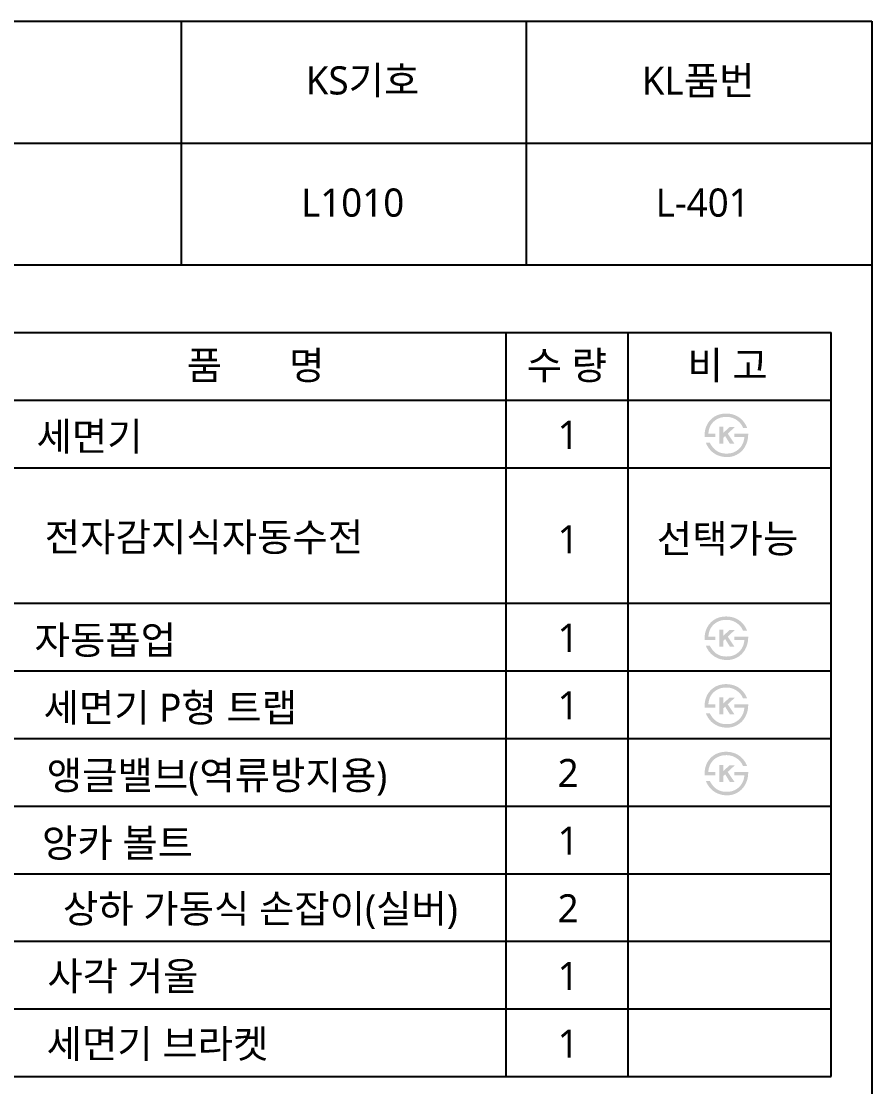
# Model space of a CAD drawing. Header units: millimetres. Extents: x 0 to 4679, y -4094 to -981.
# Drawn here: x 3926 to 4679, y -1926 to -981 of the extents above; entities that cross this region are included whole.
import ezdxf
from ezdxf.enums import TextEntityAlignment as Align

# ---------------------------------------------------------------- set-up
doc = ezdxf.new("R2010")
doc.units = ezdxf.units.MM
doc.layers.add('TEXT', color=7, linetype='Continuous')
doc.layers.add('도각라인', color=7, linetype='Continuous')
doc.styles.add('맑은고딕_통일', font='malgun.ttf', dxfattribs={"height": 25})

msp = doc.modelspace()

# ---------------------------------------------------------------- hatches: boundary and pattern name
at = {"layer": 'TEXT'}
for points in [[(4531.35, -1349.57), (4531.33, -1349.07), (4531.31, -1348.58), (4531.31, -1348.09), (4531.32, -1347.6), (4531.34, -1347.12), (4531.37, -1346.64), (4531.4, -1346.16), (4531.45, -1345.68), (4531.51, -1345.21), (4531.58, -1344.73), (4531.66, -1344.26), (4531.75, -1343.8), (4531.85, -1343.33), (4531.96, -1342.87), (4532.08, -1342.41), (4532.21, -1341.95), (4532.35, -1341.48), (4532.51, -1341.03), (4532.67, -1340.58), (4532.85, -1340.13), (4533.03, -1339.7), (4533.23, -1339.27), (4533.43, -1338.85), (4533.65, -1338.43), (4533.87, -1338.02), (4534.11, -1337.62), (4534.35, -1337.23), (4534.6, -1336.84), (4534.87, -1336.46), (4535.14, -1336.09), (4535.42, -1335.73), (4536.03, -1334.99), (4536.35, -1334.62), (4536.68, -1334.27), (4537.02, -1333.92), (4537.37, -1333.59), (4537.73, -1333.27), (4538.09, -1332.95), (4538.46, -1332.65), (4538.85, -1332.36), (4539.24, -1332.08), (4539.63, -1331.82), (4540.04, -1331.56), (4540.46, -1331.31), (4540.88, -1331.08), (4541.31, -1330.85), (4541.75, -1330.64), (4542.23, -1330.42), (4542.73, -1330.22), (4543.22, -1330.03), (4543.73, -1329.85), (4544.24, -1329.68), (4544.76, -1329.54), (4545.29, -1329.4), (4545.82, -1329.28), (4546.36, -1329.17), (4546.91, -1329.07), (4547.47, -1328.99), (4548.03, -1328.93), (4548.6, -1328.87), (4549.18, -1328.83), (4549.77, -1328.81), (4550.36, -1328.79), (4551.27, -1328.82), (4551.72, -1328.84), (4552.17, -1328.88), (4552.61, -1328.92), (4553.05, -1328.96), (4553.48, -1329.02), (4553.9, -1329.08), (4554.33, -1329.15), (4554.75, -1329.23), (4555.16, -1329.32), (4555.57, -1329.41), (4555.97, -1329.51), (4556.37, -1329.62), (4556.77, -1329.73), (4557.16, -1329.86), (4557.54, -1329.99), (4557.93, -1330.13), (4558.3, -1330.27), (4558.68, -1330.43), (4559.04, -1330.59), (4559.41, -1330.76), (4559.77, -1330.94), (4560.12, -1331.12), (4560.47, -1331.31), (4560.82, -1331.51), (4561.16, -1331.72), (4561.49, -1331.94), (4561.83, -1332.16), (4562.15, -1332.39), (4562.48, -1332.63), (4562.79, -1332.88), (4563.3, -1333.29), (4563.79, -1333.72), (4564.26, -1334.17), (4564.72, -1334.63), (4565.17, -1335.11), (4565.59, -1335.6), (4566.01, -1336.12), (4566.41, -1336.65), (4566.79, -1337.19), (4567.16, -1337.75), (4567.51, -1338.33), (4567.85, -1338.93), (4568.17, -1339.54), (4568.48, -1340.17), (4568.77, -1340.81), (4569.05, -1341.48), (4569.05, -1341.48), (4565.33, -1341.48), (4565.33, -1341.48), (4565.26, -1341.26), (4565.18, -1341.06), (4565.1, -1340.85), (4565.01, -1340.64), (4564.92, -1340.43), (4564.82, -1340.23), (4564.72, -1340.02), (4564.62, -1339.82), (4564.51, -1339.62), (4564.39, -1339.42), (4564.27, -1339.22), (4564.15, -1339.02), (4564.02, -1338.82), (4563.89, -1338.62), (4563.75, -1338.43), (4563.61, -1338.23), (4563.46, -1338.04), (4563.31, -1337.85), (4562.99, -1337.47), (4562.65, -1337.09), (4562.3, -1336.71), (4561.93, -1336.34), (4561.53, -1335.98), (4561.12, -1335.62), (4560.69, -1335.26), (4560.42, -1335.05), (4560.14, -1334.84), (4559.85, -1334.64), (4559.57, -1334.45), (4559.28, -1334.26), (4559, -1334.08), (4558.7, -1333.91), (4558.41, -1333.74), (4558.12, -1333.59), (4557.82, -1333.43), (4557.52, -1333.29), (4557.22, -1333.15), (4556.91, -1333.02), (4556.6, -1332.89), (4556.29, -1332.77), (4555.98, -1332.66), (4555.67, -1332.56), (4555.35, -1332.46), (4555.03, -1332.37), (4554.71, -1332.28), (4554.39, -1332.2), (4554.07, -1332.13), (4553.74, -1332.07), (4553.41, -1332.01), (4553.08, -1331.96), (4552.74, -1331.92), (4552.41, -1331.88), (4552.07, -1331.85), (4551.73, -1331.83), (4551.38, -1331.81), (4551.04, -1331.8), (4550.69, -1331.79), (4550.27, -1331.8), (4549.86, -1331.81), (4549.45, -1331.83), (4549.05, -1331.86), (4548.65, -1331.89), (4548.25, -1331.94), (4547.86, -1331.99), (4547.48, -1332.05), (4547.1, -1332.11), (4546.72, -1332.19), (4546.35, -1332.27), (4545.98, -1332.36), (4545.61, -1332.46), (4545.26, -1332.56), (4544.9, -1332.68), (4544.55, -1332.8), (4544.2, -1332.93), (4543.86, -1333.06), (4543.53, -1333.21), (4543.19, -1333.36), (4542.87, -1333.52), (4542.54, -1333.69), (4542.23, -1333.86), (4541.91, -1334.05), (4541.6, -1334.24), (4541.3, -1334.44), (4541, -1334.65), (4540.7, -1334.86), (4540.41, -1335.09), (4540.12, -1335.32), (4539.84, -1335.56), (4539.56, -1335.8), (4539.28, -1336.06), (4539.01, -1336.33), (4538.74, -1336.6), (4538.49, -1336.88), (4538.24, -1337.16), (4538, -1337.45), (4537.77, -1337.74), (4537.55, -1338.04), (4537.33, -1338.34), (4537.13, -1338.65), (4536.93, -1338.96), (4536.74, -1339.28), (4536.56, -1339.61), (4536.38, -1339.94), (4536.22, -1340.27), (4536.06, -1340.61), (4535.91, -1340.95), (4535.77, -1341.3), (4535.64, -1341.66), (4535.51, -1342.02), (4535.39, -1342.38), (4535.29, -1342.75), (4535.19, -1343.13), (4535.09, -1343.51), (4535.01, -1343.9), (4534.93, -1344.29), (4534.87, -1344.68), (4534.81, -1345.09), (4534.76, -1345.49), (4534.71, -1345.9), (4534.68, -1346.32), (4534.65, -1346.74), (4534.65, -1346.74), (4540.86, -1346.74), (4540.87, -1346.74), (4540.87, -1346.74), (4540.87, -1349.56), (4540.87, -1349.57), (4540.86, -1349.57), (4531.35, -1349.57)], [(4547.86, -1345.92), (4553.62, -1340.69), (4558.26, -1340.69), (4551.82, -1346.64), (4557.86, -1355.64), (4553.8, -1355.64), (4549.53, -1348.8), (4547.86, -1350.29), (4547.86, -1355.64), (4544.32, -1355.64), (4544.32, -1340.56), (4547.86, -1340.56)], [(4569.95, -1346.74), (4569.96, -1347.27), (4569.95, -1347.8), (4569.94, -1348.32), (4569.91, -1348.84), (4569.87, -1349.35), (4569.82, -1349.86), (4569.76, -1350.37), (4569.68, -1350.88), (4569.6, -1351.38), (4569.5, -1351.88), (4569.4, -1352.38), (4569.28, -1352.87), (4569.15, -1353.36), (4569.01, -1353.85), (4568.86, -1354.34), (4568.69, -1354.82), (4568.52, -1355.28), (4568.35, -1355.74), (4568.16, -1356.19), (4567.96, -1356.63), (4567.76, -1357.07), (4567.54, -1357.49), (4567.32, -1357.92), (4567.08, -1358.33), (4566.84, -1358.74), (4566.58, -1359.14), (4566.32, -1359.53), (4566.05, -1359.92), (4565.77, -1360.3), (4565.48, -1360.67), (4565.18, -1361.03), (4564.86, -1361.39), (4564.54, -1361.74), (4564.21, -1362.08), (4563.88, -1362.41), (4563.53, -1362.73), (4563.18, -1363.04), (4562.83, -1363.34), (4562.46, -1363.63), (4562.09, -1363.91), (4561.71, -1364.18), (4561.33, -1364.44), (4560.94, -1364.68), (4560.54, -1364.92), (4560.14, -1365.15), (4559.73, -1365.37), (4559.31, -1365.58), (4558.88, -1365.77), (4558.44, -1365.97), (4558, -1366.15), (4557.55, -1366.33), (4557.1, -1366.48), (4556.65, -1366.63), (4556.19, -1366.76), (4555.73, -1366.88), (4555.26, -1366.99), (4554.79, -1367.09), (4554.32, -1367.17), (4553.85, -1367.24), (4553.37, -1367.29), (4552.89, -1367.34), (4552.4, -1367.37), (4551.91, -1367.39), (4551.42, -1367.4), (4550.62, -1367.39), (4549.83, -1367.36), (4549.06, -1367.3), (4548.3, -1367.22), (4547.55, -1367.11), (4547.18, -1367.05), (4546.81, -1366.98), (4546.45, -1366.91), (4546.09, -1366.83), (4545.73, -1366.74), (4545.38, -1366.65), (4545.02, -1366.55), (4544.68, -1366.44), (4544.33, -1366.33), (4543.99, -1366.21), (4543.65, -1366.09), (4543.31, -1365.96), (4542.98, -1365.82), (4542.65, -1365.68), (4542.32, -1365.53), (4542, -1365.38), (4541.68, -1365.22), (4541.36, -1365.05), (4541.05, -1364.88), (4540.74, -1364.7), (4540.43, -1364.51), (4539.8, -1364.11), (4539.49, -1363.9), (4539.18, -1363.68), (4538.87, -1363.45), (4538.57, -1363.22), (4538.28, -1362.98), (4537.99, -1362.74), (4537.7, -1362.49), (4537.42, -1362.23), (4537.15, -1361.97), (4536.88, -1361.7), (4536.62, -1361.43), (4536.36, -1361.15), (4536.1, -1360.87), (4535.86, -1360.57), (4535.61, -1360.28), (4535.38, -1359.97), (4535.14, -1359.67), (4534.92, -1359.35), (4534.69, -1359.03), (4534.48, -1358.71), (4534.26, -1358.37), (4534.06, -1358.04), (4533.86, -1357.69), (4533.66, -1357.34), (4533.47, -1356.99), (4533.28, -1356.62), (4533.1, -1356.26), (4532.76, -1355.5), (4532.43, -1354.73), (4532.43, -1354.73), (4535.97, -1354.73), (4535.97, -1354.73), (4536.25, -1355.24), (4536.53, -1355.74), (4536.81, -1356.22), (4537.1, -1356.69), (4537.4, -1357.14), (4537.71, -1357.58), (4538.02, -1358.01), (4538.33, -1358.42), (4538.66, -1358.82), (4538.99, -1359.2), (4539.32, -1359.57), (4539.66, -1359.93), (4540.01, -1360.27), (4540.37, -1360.6), (4540.73, -1360.91), (4541.1, -1361.21), (4541.37, -1361.42), (4541.64, -1361.62), (4541.92, -1361.81), (4542.2, -1362), (4542.49, -1362.18), (4542.78, -1362.35), (4543.07, -1362.51), (4543.36, -1362.67), (4543.66, -1362.82), (4543.96, -1362.96), (4544.27, -1363.1), (4544.57, -1363.23), (4544.89, -1363.35), (4545.2, -1363.46), (4545.52, -1363.57), (4545.84, -1363.67), (4546.17, -1363.76), (4546.49, -1363.84), (4546.83, -1363.92), (4547.16, -1363.99), (4547.5, -1364.05), (4547.84, -1364.11), (4548.19, -1364.16), (4548.53, -1364.2), (4548.89, -1364.23), (4549.24, -1364.26), (4549.6, -1364.28), (4549.96, -1364.29), (4550.33, -1364.3), (4550.69, -1364.3), (4551.06, -1364.29), (4552.1, -1364.26), (4552.42, -1364.24), (4552.75, -1364.22), (4553.07, -1364.19), (4553.39, -1364.15), (4553.71, -1364.11), (4554.03, -1364.06), (4554.34, -1364), (4554.65, -1363.94), (4554.96, -1363.87), (4555.27, -1363.79), (4555.58, -1363.71), (4555.88, -1363.62), (4556.19, -1363.52), (4556.49, -1363.42), (4556.78, -1363.31), (4557.08, -1363.19), (4557.37, -1363.07), (4557.67, -1362.94), (4557.96, -1362.8), (4558.25, -1362.66), (4558.53, -1362.51), (4558.82, -1362.35), (4559.1, -1362.18), (4559.38, -1362.01), (4559.66, -1361.84), (4559.93, -1361.65), (4560.21, -1361.46), (4560.48, -1361.27), (4560.75, -1361.06), (4561.01, -1360.85), (4561.32, -1360.59), (4561.62, -1360.33), (4561.91, -1360.06), (4562.19, -1359.78), (4562.47, -1359.5), (4562.73, -1359.21), (4562.99, -1358.91), (4563.23, -1358.61), (4563.47, -1358.3), (4563.7, -1357.99), (4563.92, -1357.67), (4564.14, -1357.34), (4564.34, -1357.01), (4564.54, -1356.68), (4564.72, -1356.33), (4564.9, -1355.98), (4565.07, -1355.63), (4565.23, -1355.26), (4565.39, -1354.9), (4565.53, -1354.52), (4565.67, -1354.14), (4565.79, -1353.76), (4565.91, -1353.37), (4566.02, -1352.97), (4566.12, -1352.56), (4566.22, -1352.15), (4566.3, -1351.74), (4566.38, -1351.31), (4566.44, -1350.89), (4566.5, -1350.45), (4566.55, -1350.01), (4566.59, -1349.57), (4566.59, -1349.57), (4557.68, -1349.57), (4557.68, -1349.57), (4557.68, -1349.56), (4557.68, -1346.74), (4557.68, -1346.74), (4557.68, -1346.74), (4569.95, -1346.74)], [(4531.35, -1529.57), (4531.33, -1529.07), (4531.31, -1528.58), (4531.31, -1528.09), (4531.32, -1527.6), (4531.34, -1527.12), (4531.37, -1526.64), (4531.4, -1526.16), (4531.45, -1525.68), (4531.51, -1525.21), (4531.58, -1524.73), (4531.66, -1524.26), (4531.75, -1523.8), (4531.85, -1523.33), (4531.96, -1522.87), (4532.08, -1522.41), (4532.21, -1521.95), (4532.35, -1521.48), (4532.51, -1521.03), (4532.67, -1520.58), (4532.85, -1520.13), (4533.03, -1519.7), (4533.23, -1519.27), (4533.43, -1518.85), (4533.65, -1518.43), (4533.87, -1518.02), (4534.11, -1517.62), (4534.35, -1517.23), (4534.6, -1516.84), (4534.87, -1516.46), (4535.14, -1516.09), (4535.42, -1515.73), (4536.03, -1514.99), (4536.35, -1514.62), (4536.68, -1514.27), (4537.02, -1513.92), (4537.37, -1513.59), (4537.73, -1513.27), (4538.09, -1512.95), (4538.46, -1512.65), (4538.85, -1512.36), (4539.24, -1512.08), (4539.63, -1511.82), (4540.04, -1511.56), (4540.46, -1511.31), (4540.88, -1511.08), (4541.31, -1510.85), (4541.75, -1510.64), (4542.23, -1510.42), (4542.73, -1510.22), (4543.22, -1510.03), (4543.73, -1509.85), (4544.24, -1509.68), (4544.76, -1509.54), (4545.29, -1509.4), (4545.82, -1509.28), (4546.36, -1509.17), (4546.91, -1509.07), (4547.47, -1508.99), (4548.03, -1508.93), (4548.6, -1508.87), (4549.18, -1508.83), (4549.77, -1508.81), (4550.36, -1508.79), (4551.27, -1508.82), (4551.72, -1508.84), (4552.17, -1508.88), (4552.61, -1508.92), (4553.05, -1508.96), (4553.48, -1509.02), (4553.9, -1509.08), (4554.33, -1509.15), (4554.75, -1509.23), (4555.16, -1509.32), (4555.57, -1509.41), (4555.97, -1509.51), (4556.37, -1509.62), (4556.77, -1509.73), (4557.16, -1509.86), (4557.54, -1509.99), (4557.93, -1510.13), (4558.3, -1510.27), (4558.68, -1510.43), (4559.04, -1510.59), (4559.41, -1510.76), (4559.77, -1510.94), (4560.12, -1511.12), (4560.47, -1511.31), (4560.82, -1511.51), (4561.16, -1511.72), (4561.49, -1511.94), (4561.83, -1512.16), (4562.15, -1512.39), (4562.48, -1512.63), (4562.79, -1512.88), (4563.3, -1513.29), (4563.79, -1513.72), (4564.26, -1514.17), (4564.72, -1514.63), (4565.17, -1515.11), (4565.59, -1515.6), (4566.01, -1516.12), (4566.41, -1516.65), (4566.79, -1517.19), (4567.16, -1517.75), (4567.51, -1518.33), (4567.85, -1518.93), (4568.17, -1519.54), (4568.48, -1520.17), (4568.77, -1520.81), (4569.05, -1521.48), (4569.05, -1521.48), (4565.33, -1521.48), (4565.33, -1521.48), (4565.26, -1521.26), (4565.18, -1521.06), (4565.1, -1520.85), (4565.01, -1520.64), (4564.92, -1520.43), (4564.82, -1520.23), (4564.72, -1520.02), (4564.62, -1519.82), (4564.51, -1519.62), (4564.39, -1519.42), (4564.27, -1519.22), (4564.15, -1519.02), (4564.02, -1518.82), (4563.89, -1518.62), (4563.75, -1518.43), (4563.61, -1518.23), (4563.46, -1518.04), (4563.31, -1517.85), (4562.99, -1517.47), (4562.65, -1517.09), (4562.3, -1516.71), (4561.93, -1516.34), (4561.53, -1515.98), (4561.12, -1515.62), (4560.69, -1515.26), (4560.42, -1515.05), (4560.14, -1514.84), (4559.85, -1514.64), (4559.57, -1514.45), (4559.28, -1514.26), (4559, -1514.08), (4558.7, -1513.91), (4558.41, -1513.74), (4558.12, -1513.59), (4557.82, -1513.43), (4557.52, -1513.29), (4557.22, -1513.15), (4556.91, -1513.02), (4556.6, -1512.89), (4556.29, -1512.77), (4555.98, -1512.66), (4555.67, -1512.56), (4555.35, -1512.46), (4555.03, -1512.37), (4554.71, -1512.28), (4554.39, -1512.2), (4554.07, -1512.13), (4553.74, -1512.07), (4553.41, -1512.01), (4553.08, -1511.96), (4552.74, -1511.92), (4552.41, -1511.88), (4552.07, -1511.85), (4551.73, -1511.83), (4551.38, -1511.81), (4551.04, -1511.8), (4550.69, -1511.79), (4550.27, -1511.8), (4549.86, -1511.81), (4549.45, -1511.83), (4549.05, -1511.86), (4548.65, -1511.89), (4548.25, -1511.94), (4547.86, -1511.99), (4547.48, -1512.05), (4547.1, -1512.11), (4546.72, -1512.19), (4546.35, -1512.27), (4545.98, -1512.36), (4545.61, -1512.46), (4545.26, -1512.56), (4544.9, -1512.68), (4544.55, -1512.8), (4544.2, -1512.93), (4543.86, -1513.06), (4543.53, -1513.21), (4543.19, -1513.36), (4542.87, -1513.52), (4542.54, -1513.69), (4542.23, -1513.86), (4541.91, -1514.05), (4541.6, -1514.24), (4541.3, -1514.44), (4541, -1514.65), (4540.7, -1514.86), (4540.41, -1515.09), (4540.12, -1515.32), (4539.84, -1515.56), (4539.56, -1515.8), (4539.28, -1516.06), (4539.01, -1516.33), (4538.74, -1516.6), (4538.49, -1516.88), (4538.24, -1517.16), (4538, -1517.45), (4537.77, -1517.74), (4537.55, -1518.04), (4537.33, -1518.34), (4537.13, -1518.65), (4536.93, -1518.96), (4536.74, -1519.28), (4536.56, -1519.61), (4536.38, -1519.94), (4536.22, -1520.27), (4536.06, -1520.61), (4535.91, -1520.95), (4535.77, -1521.3), (4535.64, -1521.66), (4535.51, -1522.02), (4535.39, -1522.38), (4535.29, -1522.75), (4535.19, -1523.13), (4535.09, -1523.51), (4535.01, -1523.9), (4534.93, -1524.29), (4534.87, -1524.68), (4534.81, -1525.09), (4534.76, -1525.49), (4534.71, -1525.9), (4534.68, -1526.32), (4534.65, -1526.74), (4534.65, -1526.74), (4540.86, -1526.74), (4540.87, -1526.74), (4540.87, -1526.74), (4540.87, -1529.56), (4540.87, -1529.57), (4540.86, -1529.57), (4531.35, -1529.57)], [(4547.86, -1525.92), (4553.62, -1520.69), (4558.26, -1520.69), (4551.82, -1526.64), (4557.86, -1535.64), (4553.8, -1535.64), (4549.53, -1528.8), (4547.86, -1530.29), (4547.86, -1535.64), (4544.32, -1535.64), (4544.32, -1520.56), (4547.86, -1520.56)], [(4569.95, -1526.74), (4569.96, -1527.27), (4569.95, -1527.8), (4569.94, -1528.32), (4569.91, -1528.84), (4569.87, -1529.35), (4569.82, -1529.86), (4569.76, -1530.37), (4569.68, -1530.88), (4569.6, -1531.38), (4569.5, -1531.88), (4569.4, -1532.38), (4569.28, -1532.87), (4569.15, -1533.36), (4569.01, -1533.85), (4568.86, -1534.34), (4568.69, -1534.82), (4568.52, -1535.28), (4568.35, -1535.74), (4568.16, -1536.19), (4567.96, -1536.63), (4567.76, -1537.07), (4567.54, -1537.49), (4567.32, -1537.92), (4567.08, -1538.33), (4566.84, -1538.74), (4566.58, -1539.14), (4566.32, -1539.53), (4566.05, -1539.92), (4565.77, -1540.3), (4565.48, -1540.67), (4565.18, -1541.03), (4564.86, -1541.39), (4564.54, -1541.74), (4564.21, -1542.08), (4563.88, -1542.41), (4563.53, -1542.73), (4563.18, -1543.04), (4562.83, -1543.34), (4562.46, -1543.63), (4562.09, -1543.91), (4561.71, -1544.18), (4561.33, -1544.44), (4560.94, -1544.68), (4560.54, -1544.92), (4560.14, -1545.15), (4559.73, -1545.37), (4559.31, -1545.58), (4558.88, -1545.77), (4558.44, -1545.97), (4558, -1546.15), (4557.55, -1546.33), (4557.1, -1546.48), (4556.65, -1546.63), (4556.19, -1546.76), (4555.73, -1546.88), (4555.26, -1546.99), (4554.79, -1547.09), (4554.32, -1547.17), (4553.85, -1547.24), (4553.37, -1547.29), (4552.89, -1547.34), (4552.4, -1547.37), (4551.91, -1547.39), (4551.42, -1547.4), (4550.62, -1547.39), (4549.83, -1547.36), (4549.06, -1547.3), (4548.3, -1547.22), (4547.55, -1547.11), (4547.18, -1547.05), (4546.81, -1546.98), (4546.45, -1546.91), (4546.09, -1546.83), (4545.73, -1546.74), (4545.38, -1546.65), (4545.02, -1546.55), (4544.68, -1546.44), (4544.33, -1546.33), (4543.99, -1546.21), (4543.65, -1546.09), (4543.31, -1545.96), (4542.98, -1545.82), (4542.65, -1545.68), (4542.32, -1545.53), (4542, -1545.38), (4541.68, -1545.22), (4541.36, -1545.05), (4541.05, -1544.88), (4540.74, -1544.7), (4540.43, -1544.51), (4539.8, -1544.11), (4539.49, -1543.9), (4539.18, -1543.68), (4538.87, -1543.45), (4538.57, -1543.22), (4538.28, -1542.98), (4537.99, -1542.74), (4537.7, -1542.49), (4537.42, -1542.23), (4537.15, -1541.97), (4536.88, -1541.7), (4536.62, -1541.43), (4536.36, -1541.15), (4536.1, -1540.87), (4535.86, -1540.57), (4535.61, -1540.28), (4535.38, -1539.97), (4535.14, -1539.67), (4534.92, -1539.35), (4534.69, -1539.03), (4534.48, -1538.71), (4534.26, -1538.37), (4534.06, -1538.04), (4533.86, -1537.69), (4533.66, -1537.34), (4533.47, -1536.99), (4533.28, -1536.62), (4533.1, -1536.26), (4532.76, -1535.5), (4532.43, -1534.73), (4532.43, -1534.73), (4535.97, -1534.73), (4535.97, -1534.73), (4536.25, -1535.24), (4536.53, -1535.74), (4536.81, -1536.22), (4537.1, -1536.69), (4537.4, -1537.14), (4537.71, -1537.58), (4538.02, -1538.01), (4538.33, -1538.42), (4538.66, -1538.82), (4538.99, -1539.2), (4539.32, -1539.57), (4539.66, -1539.93), (4540.01, -1540.27), (4540.37, -1540.6), (4540.73, -1540.91), (4541.1, -1541.21), (4541.37, -1541.42), (4541.64, -1541.62), (4541.92, -1541.81), (4542.2, -1542), (4542.49, -1542.18), (4542.78, -1542.35), (4543.07, -1542.51), (4543.36, -1542.67), (4543.66, -1542.82), (4543.96, -1542.96), (4544.27, -1543.1), (4544.57, -1543.23), (4544.89, -1543.35), (4545.2, -1543.46), (4545.52, -1543.57), (4545.84, -1543.67), (4546.17, -1543.76), (4546.49, -1543.84), (4546.83, -1543.92), (4547.16, -1543.99), (4547.5, -1544.05), (4547.84, -1544.11), (4548.19, -1544.16), (4548.53, -1544.2), (4548.89, -1544.23), (4549.24, -1544.26), (4549.6, -1544.28), (4549.96, -1544.29), (4550.33, -1544.3), (4550.69, -1544.3), (4551.06, -1544.29), (4552.1, -1544.26), (4552.42, -1544.24), (4552.75, -1544.22), (4553.07, -1544.19), (4553.39, -1544.15), (4553.71, -1544.11), (4554.03, -1544.06), (4554.34, -1544), (4554.65, -1543.94), (4554.96, -1543.87), (4555.27, -1543.79), (4555.58, -1543.71), (4555.88, -1543.62), (4556.19, -1543.52), (4556.49, -1543.42), (4556.78, -1543.31), (4557.08, -1543.19), (4557.37, -1543.07), (4557.67, -1542.94), (4557.96, -1542.8), (4558.25, -1542.66), (4558.53, -1542.51), (4558.82, -1542.35), (4559.1, -1542.18), (4559.38, -1542.01), (4559.66, -1541.84), (4559.93, -1541.65), (4560.21, -1541.46), (4560.48, -1541.27), (4560.75, -1541.06), (4561.01, -1540.85), (4561.32, -1540.59), (4561.62, -1540.33), (4561.91, -1540.06), (4562.19, -1539.78), (4562.47, -1539.5), (4562.73, -1539.21), (4562.99, -1538.91), (4563.23, -1538.61), (4563.47, -1538.3), (4563.7, -1537.99), (4563.92, -1537.67), (4564.14, -1537.34), (4564.34, -1537.01), (4564.54, -1536.68), (4564.72, -1536.33), (4564.9, -1535.98), (4565.07, -1535.63), (4565.23, -1535.26), (4565.39, -1534.9), (4565.53, -1534.52), (4565.67, -1534.14), (4565.79, -1533.76), (4565.91, -1533.37), (4566.02, -1532.97), (4566.12, -1532.56), (4566.22, -1532.15), (4566.3, -1531.74), (4566.38, -1531.31), (4566.44, -1530.89), (4566.5, -1530.45), (4566.55, -1530.01), (4566.59, -1529.57), (4566.59, -1529.57), (4557.68, -1529.57), (4557.68, -1529.57), (4557.68, -1529.56), (4557.68, -1526.74), (4557.68, -1526.74), (4557.68, -1526.74), (4569.95, -1526.74)], [(4531.35, -1589.57), (4531.33, -1589.07), (4531.31, -1588.58), (4531.31, -1588.09), (4531.32, -1587.6), (4531.34, -1587.12), (4531.37, -1586.64), (4531.4, -1586.16), (4531.45, -1585.68), (4531.51, -1585.21), (4531.58, -1584.73), (4531.66, -1584.26), (4531.75, -1583.8), (4531.85, -1583.33), (4531.96, -1582.87), (4532.08, -1582.41), (4532.21, -1581.95), (4532.35, -1581.48), (4532.51, -1581.03), (4532.67, -1580.58), (4532.85, -1580.13), (4533.03, -1579.7), (4533.23, -1579.27), (4533.43, -1578.85), (4533.65, -1578.43), (4533.87, -1578.02), (4534.11, -1577.62), (4534.35, -1577.23), (4534.6, -1576.84), (4534.87, -1576.46), (4535.14, -1576.09), (4535.42, -1575.73), (4536.03, -1574.99), (4536.35, -1574.62), (4536.68, -1574.27), (4537.02, -1573.92), (4537.37, -1573.59), (4537.73, -1573.27), (4538.09, -1572.95), (4538.46, -1572.65), (4538.85, -1572.36), (4539.24, -1572.08), (4539.63, -1571.82), (4540.04, -1571.56), (4540.46, -1571.31), (4540.88, -1571.08), (4541.31, -1570.85), (4541.75, -1570.64), (4542.23, -1570.42), (4542.73, -1570.22), (4543.22, -1570.03), (4543.73, -1569.85), (4544.24, -1569.68), (4544.76, -1569.54), (4545.29, -1569.4), (4545.82, -1569.28), (4546.36, -1569.17), (4546.91, -1569.07), (4547.47, -1568.99), (4548.03, -1568.93), (4548.6, -1568.87), (4549.18, -1568.83), (4549.77, -1568.81), (4550.36, -1568.79), (4551.27, -1568.82), (4551.72, -1568.84), (4552.17, -1568.88), (4552.61, -1568.92), (4553.05, -1568.96), (4553.48, -1569.02), (4553.9, -1569.08), (4554.33, -1569.15), (4554.75, -1569.23), (4555.16, -1569.32), (4555.57, -1569.41), (4555.97, -1569.51), (4556.37, -1569.62), (4556.77, -1569.73), (4557.16, -1569.86), (4557.54, -1569.99), (4557.93, -1570.13), (4558.3, -1570.27), (4558.68, -1570.43), (4559.04, -1570.59), (4559.41, -1570.76), (4559.77, -1570.94), (4560.12, -1571.12), (4560.47, -1571.31), (4560.82, -1571.51), (4561.16, -1571.72), (4561.49, -1571.94), (4561.83, -1572.16), (4562.15, -1572.39), (4562.48, -1572.63), (4562.79, -1572.88), (4563.3, -1573.29), (4563.79, -1573.72), (4564.26, -1574.17), (4564.72, -1574.63), (4565.17, -1575.11), (4565.59, -1575.6), (4566.01, -1576.12), (4566.41, -1576.65), (4566.79, -1577.19), (4567.16, -1577.75), (4567.51, -1578.33), (4567.85, -1578.93), (4568.17, -1579.54), (4568.48, -1580.17), (4568.77, -1580.81), (4569.05, -1581.48), (4569.05, -1581.48), (4565.33, -1581.48), (4565.33, -1581.48), (4565.26, -1581.26), (4565.18, -1581.06), (4565.1, -1580.85), (4565.01, -1580.64), (4564.92, -1580.43), (4564.82, -1580.23), (4564.72, -1580.02), (4564.62, -1579.82), (4564.51, -1579.62), (4564.39, -1579.42), (4564.27, -1579.22), (4564.15, -1579.02), (4564.02, -1578.82), (4563.89, -1578.62), (4563.75, -1578.43), (4563.61, -1578.23), (4563.46, -1578.04), (4563.31, -1577.85), (4562.99, -1577.47), (4562.65, -1577.09), (4562.3, -1576.71), (4561.93, -1576.34), (4561.53, -1575.98), (4561.12, -1575.62), (4560.69, -1575.26), (4560.42, -1575.05), (4560.14, -1574.84), (4559.85, -1574.64), (4559.57, -1574.45), (4559.28, -1574.26), (4559, -1574.08), (4558.7, -1573.91), (4558.41, -1573.74), (4558.12, -1573.59), (4557.82, -1573.43), (4557.52, -1573.29), (4557.22, -1573.15), (4556.91, -1573.02), (4556.6, -1572.89), (4556.29, -1572.77), (4555.98, -1572.66), (4555.67, -1572.56), (4555.35, -1572.46), (4555.03, -1572.37), (4554.71, -1572.28), (4554.39, -1572.2), (4554.07, -1572.13), (4553.74, -1572.07), (4553.41, -1572.01), (4553.08, -1571.96), (4552.74, -1571.92), (4552.41, -1571.88), (4552.07, -1571.85), (4551.73, -1571.83), (4551.38, -1571.81), (4551.04, -1571.8), (4550.69, -1571.79), (4550.27, -1571.8), (4549.86, -1571.81), (4549.45, -1571.83), (4549.05, -1571.86), (4548.65, -1571.89), (4548.25, -1571.94), (4547.86, -1571.99), (4547.48, -1572.05), (4547.1, -1572.11), (4546.72, -1572.19), (4546.35, -1572.27), (4545.98, -1572.36), (4545.61, -1572.46), (4545.26, -1572.56), (4544.9, -1572.68), (4544.55, -1572.8), (4544.2, -1572.93), (4543.86, -1573.06), (4543.53, -1573.21), (4543.19, -1573.36), (4542.87, -1573.52), (4542.54, -1573.69), (4542.23, -1573.86), (4541.91, -1574.05), (4541.6, -1574.24), (4541.3, -1574.44), (4541, -1574.65), (4540.7, -1574.86), (4540.41, -1575.09), (4540.12, -1575.32), (4539.84, -1575.56), (4539.56, -1575.8), (4539.28, -1576.06), (4539.01, -1576.33), (4538.74, -1576.6), (4538.49, -1576.88), (4538.24, -1577.16), (4538, -1577.45), (4537.77, -1577.74), (4537.55, -1578.04), (4537.33, -1578.34), (4537.13, -1578.65), (4536.93, -1578.96), (4536.74, -1579.28), (4536.56, -1579.61), (4536.38, -1579.94), (4536.22, -1580.27), (4536.06, -1580.61), (4535.91, -1580.95), (4535.77, -1581.3), (4535.64, -1581.66), (4535.51, -1582.02), (4535.39, -1582.38), (4535.29, -1582.75), (4535.19, -1583.13), (4535.09, -1583.51), (4535.01, -1583.9), (4534.93, -1584.29), (4534.87, -1584.68), (4534.81, -1585.09), (4534.76, -1585.49), (4534.71, -1585.9), (4534.68, -1586.32), (4534.65, -1586.74), (4534.65, -1586.74), (4540.86, -1586.74), (4540.87, -1586.74), (4540.87, -1586.74), (4540.87, -1589.56), (4540.87, -1589.57), (4540.86, -1589.57), (4531.35, -1589.57)], [(4569.95, -1586.74), (4569.96, -1587.27), (4569.95, -1587.8), (4569.94, -1588.32), (4569.91, -1588.84), (4569.87, -1589.35), (4569.82, -1589.86), (4569.76, -1590.37), (4569.68, -1590.88), (4569.6, -1591.38), (4569.5, -1591.88), (4569.4, -1592.38), (4569.28, -1592.87), (4569.15, -1593.36), (4569.01, -1593.85), (4568.86, -1594.34), (4568.69, -1594.82), (4568.52, -1595.28), (4568.35, -1595.74), (4568.16, -1596.19), (4567.96, -1596.63), (4567.76, -1597.07), (4567.54, -1597.49), (4567.32, -1597.92), (4567.08, -1598.33), (4566.84, -1598.74), (4566.58, -1599.14), (4566.32, -1599.53), (4566.05, -1599.92), (4565.77, -1600.3), (4565.48, -1600.67), (4565.18, -1601.03), (4564.86, -1601.39), (4564.54, -1601.74), (4564.21, -1602.08), (4563.88, -1602.41), (4563.53, -1602.73), (4563.18, -1603.04), (4562.83, -1603.34), (4562.46, -1603.63), (4562.09, -1603.91), (4561.71, -1604.18), (4561.33, -1604.44), (4560.94, -1604.68), (4560.54, -1604.92), (4560.14, -1605.15), (4559.73, -1605.37), (4559.31, -1605.58), (4558.88, -1605.77), (4558.44, -1605.97), (4558, -1606.15), (4557.55, -1606.33), (4557.1, -1606.48), (4556.65, -1606.63), (4556.19, -1606.76), (4555.73, -1606.88), (4555.26, -1606.99), (4554.79, -1607.09), (4554.32, -1607.17), (4553.85, -1607.24), (4553.37, -1607.29), (4552.89, -1607.34), (4552.4, -1607.37), (4551.91, -1607.39), (4551.42, -1607.4), (4550.62, -1607.39), (4549.83, -1607.36), (4549.06, -1607.3), (4548.3, -1607.22), (4547.55, -1607.11), (4547.18, -1607.05), (4546.81, -1606.98), (4546.45, -1606.91), (4546.09, -1606.83), (4545.73, -1606.74), (4545.38, -1606.65), (4545.02, -1606.55), (4544.68, -1606.44), (4544.33, -1606.33), (4543.99, -1606.21), (4543.65, -1606.09), (4543.31, -1605.96), (4542.98, -1605.82), (4542.65, -1605.68), (4542.32, -1605.53), (4542, -1605.38), (4541.68, -1605.22), (4541.36, -1605.05), (4541.05, -1604.88), (4540.74, -1604.7), (4540.43, -1604.51), (4539.8, -1604.11), (4539.49, -1603.9), (4539.18, -1603.68), (4538.87, -1603.45), (4538.57, -1603.22), (4538.28, -1602.98), (4537.99, -1602.74), (4537.7, -1602.49), (4537.42, -1602.23), (4537.15, -1601.97), (4536.88, -1601.7), (4536.62, -1601.43), (4536.36, -1601.15), (4536.1, -1600.87), (4535.86, -1600.57), (4535.61, -1600.28), (4535.38, -1599.97), (4535.14, -1599.67), (4534.92, -1599.35), (4534.69, -1599.03), (4534.48, -1598.71), (4534.26, -1598.37), (4534.06, -1598.04), (4533.86, -1597.69), (4533.66, -1597.34), (4533.47, -1596.99), (4533.28, -1596.62), (4533.1, -1596.26), (4532.76, -1595.5), (4532.43, -1594.73), (4532.43, -1594.73), (4535.97, -1594.73), (4535.97, -1594.73), (4536.25, -1595.24), (4536.53, -1595.74), (4536.81, -1596.22), (4537.1, -1596.69), (4537.4, -1597.14), (4537.71, -1597.58), (4538.02, -1598.01), (4538.33, -1598.42), (4538.66, -1598.82), (4538.99, -1599.2), (4539.32, -1599.57), (4539.66, -1599.93), (4540.01, -1600.27), (4540.37, -1600.6), (4540.73, -1600.91), (4541.1, -1601.21), (4541.37, -1601.42), (4541.64, -1601.62), (4541.92, -1601.81), (4542.2, -1602), (4542.49, -1602.18), (4542.78, -1602.35), (4543.07, -1602.51), (4543.36, -1602.67), (4543.66, -1602.82), (4543.96, -1602.96), (4544.27, -1603.1), (4544.57, -1603.23), (4544.89, -1603.35), (4545.2, -1603.46), (4545.52, -1603.57), (4545.84, -1603.67), (4546.17, -1603.76), (4546.49, -1603.84), (4546.83, -1603.92), (4547.16, -1603.99), (4547.5, -1604.05), (4547.84, -1604.11), (4548.19, -1604.16), (4548.53, -1604.2), (4548.89, -1604.23), (4549.24, -1604.26), (4549.6, -1604.28), (4549.96, -1604.29), (4550.33, -1604.3), (4550.69, -1604.3), (4551.06, -1604.29), (4552.1, -1604.26), (4552.42, -1604.24), (4552.75, -1604.22), (4553.07, -1604.19), (4553.39, -1604.15), (4553.71, -1604.11), (4554.03, -1604.06), (4554.34, -1604), (4554.65, -1603.94), (4554.96, -1603.87), (4555.27, -1603.79), (4555.58, -1603.71), (4555.88, -1603.62), (4556.19, -1603.52), (4556.49, -1603.42), (4556.78, -1603.31), (4557.08, -1603.19), (4557.37, -1603.07), (4557.67, -1602.94), (4557.96, -1602.8), (4558.25, -1602.66), (4558.53, -1602.51), (4558.82, -1602.35), (4559.1, -1602.18), (4559.38, -1602.01), (4559.66, -1601.84), (4559.93, -1601.65), (4560.21, -1601.46), (4560.48, -1601.27), (4560.75, -1601.06), (4561.01, -1600.85), (4561.32, -1600.59), (4561.62, -1600.33), (4561.91, -1600.06), (4562.19, -1599.78), (4562.47, -1599.5), (4562.73, -1599.21), (4562.99, -1598.91), (4563.23, -1598.61), (4563.47, -1598.3), (4563.7, -1597.99), (4563.92, -1597.67), (4564.14, -1597.34), (4564.34, -1597.01), (4564.54, -1596.68), (4564.72, -1596.33), (4564.9, -1595.98), (4565.07, -1595.63), (4565.23, -1595.26), (4565.39, -1594.9), (4565.53, -1594.52), (4565.67, -1594.14), (4565.79, -1593.76), (4565.91, -1593.37), (4566.02, -1592.97), (4566.12, -1592.56), (4566.22, -1592.15), (4566.3, -1591.74), (4566.38, -1591.31), (4566.44, -1590.89), (4566.5, -1590.45), (4566.55, -1590.01), (4566.59, -1589.57), (4566.59, -1589.57), (4557.68, -1589.57), (4557.68, -1589.57), (4557.68, -1589.56), (4557.68, -1586.74), (4557.68, -1586.74), (4557.68, -1586.74), (4569.95, -1586.74)], [(4547.86, -1585.92), (4553.62, -1580.69), (4558.26, -1580.69), (4551.82, -1586.64), (4557.86, -1595.64), (4553.8, -1595.64), (4549.53, -1588.8), (4547.86, -1590.29), (4547.86, -1595.64), (4544.32, -1595.64), (4544.32, -1580.56), (4547.86, -1580.56)], [(4531.35, -1649.57), (4531.33, -1649.07), (4531.31, -1648.58), (4531.31, -1648.09), (4531.32, -1647.6), (4531.34, -1647.12), (4531.37, -1646.64), (4531.4, -1646.16), (4531.45, -1645.68), (4531.51, -1645.21), (4531.58, -1644.73), (4531.66, -1644.26), (4531.75, -1643.8), (4531.85, -1643.33), (4531.96, -1642.87), (4532.08, -1642.41), (4532.21, -1641.95), (4532.35, -1641.48), (4532.51, -1641.03), (4532.67, -1640.58), (4532.85, -1640.13), (4533.03, -1639.7), (4533.23, -1639.27), (4533.43, -1638.85), (4533.65, -1638.43), (4533.87, -1638.02), (4534.11, -1637.62), (4534.35, -1637.23), (4534.6, -1636.84), (4534.87, -1636.46), (4535.14, -1636.09), (4535.42, -1635.73), (4536.03, -1634.99), (4536.35, -1634.62), (4536.68, -1634.27), (4537.02, -1633.92), (4537.37, -1633.59), (4537.73, -1633.27), (4538.09, -1632.95), (4538.46, -1632.65), (4538.85, -1632.36), (4539.24, -1632.08), (4539.63, -1631.82), (4540.04, -1631.56), (4540.46, -1631.31), (4540.88, -1631.08), (4541.31, -1630.85), (4541.75, -1630.64), (4542.23, -1630.42), (4542.73, -1630.22), (4543.22, -1630.03), (4543.73, -1629.85), (4544.24, -1629.68), (4544.76, -1629.54), (4545.29, -1629.4), (4545.82, -1629.28), (4546.36, -1629.17), (4546.91, -1629.07), (4547.47, -1628.99), (4548.03, -1628.93), (4548.6, -1628.87), (4549.18, -1628.83), (4549.77, -1628.81), (4550.36, -1628.79), (4551.27, -1628.82), (4551.72, -1628.84), (4552.17, -1628.88), (4552.61, -1628.92), (4553.05, -1628.96), (4553.48, -1629.02), (4553.9, -1629.08), (4554.33, -1629.15), (4554.75, -1629.23), (4555.16, -1629.32), (4555.57, -1629.41), (4555.97, -1629.51), (4556.37, -1629.62), (4556.77, -1629.73), (4557.16, -1629.86), (4557.54, -1629.99), (4557.93, -1630.13), (4558.3, -1630.27), (4558.68, -1630.43), (4559.04, -1630.59), (4559.41, -1630.76), (4559.77, -1630.94), (4560.12, -1631.12), (4560.47, -1631.31), (4560.82, -1631.51), (4561.16, -1631.72), (4561.49, -1631.94), (4561.83, -1632.16), (4562.15, -1632.39), (4562.48, -1632.63), (4562.79, -1632.88), (4563.3, -1633.29), (4563.79, -1633.72), (4564.26, -1634.17), (4564.72, -1634.63), (4565.17, -1635.11), (4565.59, -1635.6), (4566.01, -1636.12), (4566.41, -1636.65), (4566.79, -1637.19), (4567.16, -1637.75), (4567.51, -1638.33), (4567.85, -1638.93), (4568.17, -1639.54), (4568.48, -1640.17), (4568.77, -1640.81), (4569.05, -1641.48), (4569.05, -1641.48), (4565.33, -1641.48), (4565.33, -1641.48), (4565.26, -1641.26), (4565.18, -1641.06), (4565.1, -1640.85), (4565.01, -1640.64), (4564.92, -1640.43), (4564.82, -1640.23), (4564.72, -1640.02), (4564.62, -1639.82), (4564.51, -1639.62), (4564.39, -1639.42), (4564.27, -1639.22), (4564.15, -1639.02), (4564.02, -1638.82), (4563.89, -1638.62), (4563.75, -1638.43), (4563.61, -1638.23), (4563.46, -1638.04), (4563.31, -1637.85), (4562.99, -1637.47), (4562.65, -1637.09), (4562.3, -1636.71), (4561.93, -1636.34), (4561.53, -1635.98), (4561.12, -1635.62), (4560.69, -1635.26), (4560.42, -1635.05), (4560.14, -1634.84), (4559.85, -1634.64), (4559.57, -1634.45), (4559.28, -1634.26), (4559, -1634.08), (4558.7, -1633.91), (4558.41, -1633.74), (4558.12, -1633.59), (4557.82, -1633.43), (4557.52, -1633.29), (4557.22, -1633.15), (4556.91, -1633.02), (4556.6, -1632.89), (4556.29, -1632.77), (4555.98, -1632.66), (4555.67, -1632.56), (4555.35, -1632.46), (4555.03, -1632.37), (4554.71, -1632.28), (4554.39, -1632.2), (4554.07, -1632.13), (4553.74, -1632.07), (4553.41, -1632.01), (4553.08, -1631.96), (4552.74, -1631.92), (4552.41, -1631.88), (4552.07, -1631.85), (4551.73, -1631.83), (4551.38, -1631.81), (4551.04, -1631.8), (4550.69, -1631.79), (4550.27, -1631.8), (4549.86, -1631.81), (4549.45, -1631.83), (4549.05, -1631.86), (4548.65, -1631.89), (4548.25, -1631.94), (4547.86, -1631.99), (4547.48, -1632.05), (4547.1, -1632.11), (4546.72, -1632.19), (4546.35, -1632.27), (4545.98, -1632.36), (4545.61, -1632.46), (4545.26, -1632.56), (4544.9, -1632.68), (4544.55, -1632.8), (4544.2, -1632.93), (4543.86, -1633.06), (4543.53, -1633.21), (4543.19, -1633.36), (4542.87, -1633.52), (4542.54, -1633.69), (4542.23, -1633.86), (4541.91, -1634.05), (4541.6, -1634.24), (4541.3, -1634.44), (4541, -1634.65), (4540.7, -1634.86), (4540.41, -1635.09), (4540.12, -1635.32), (4539.84, -1635.56), (4539.56, -1635.8), (4539.28, -1636.06), (4539.01, -1636.33), (4538.74, -1636.6), (4538.49, -1636.88), (4538.24, -1637.16), (4538, -1637.45), (4537.77, -1637.74), (4537.55, -1638.04), (4537.33, -1638.34), (4537.13, -1638.65), (4536.93, -1638.96), (4536.74, -1639.28), (4536.56, -1639.61), (4536.38, -1639.94), (4536.22, -1640.27), (4536.06, -1640.61), (4535.91, -1640.95), (4535.77, -1641.3), (4535.64, -1641.66), (4535.51, -1642.02), (4535.39, -1642.38), (4535.29, -1642.75), (4535.19, -1643.13), (4535.09, -1643.51), (4535.01, -1643.9), (4534.93, -1644.29), (4534.87, -1644.68), (4534.81, -1645.09), (4534.76, -1645.49), (4534.71, -1645.9), (4534.68, -1646.32), (4534.65, -1646.74), (4534.65, -1646.74), (4540.86, -1646.74), (4540.87, -1646.74), (4540.87, -1646.74), (4540.87, -1649.56), (4540.87, -1649.57), (4540.86, -1649.57), (4531.35, -1649.57)], [(4547.86, -1645.92), (4553.62, -1640.69), (4558.26, -1640.69), (4551.82, -1646.64), (4557.86, -1655.64), (4553.8, -1655.64), (4549.53, -1648.8), (4547.86, -1650.29), (4547.86, -1655.64), (4544.32, -1655.64), (4544.32, -1640.56), (4547.86, -1640.56)], [(4569.95, -1646.74), (4569.96, -1647.27), (4569.95, -1647.8), (4569.94, -1648.32), (4569.91, -1648.84), (4569.87, -1649.35), (4569.82, -1649.86), (4569.76, -1650.37), (4569.68, -1650.88), (4569.6, -1651.38), (4569.5, -1651.88), (4569.4, -1652.38), (4569.28, -1652.87), (4569.15, -1653.36), (4569.01, -1653.85), (4568.86, -1654.34), (4568.69, -1654.82), (4568.52, -1655.28), (4568.35, -1655.74), (4568.16, -1656.19), (4567.96, -1656.63), (4567.76, -1657.07), (4567.54, -1657.49), (4567.32, -1657.92), (4567.08, -1658.33), (4566.84, -1658.74), (4566.58, -1659.14), (4566.32, -1659.53), (4566.05, -1659.92), (4565.77, -1660.3), (4565.48, -1660.67), (4565.18, -1661.03), (4564.86, -1661.39), (4564.54, -1661.74), (4564.21, -1662.08), (4563.88, -1662.41), (4563.53, -1662.73), (4563.18, -1663.04), (4562.83, -1663.34), (4562.46, -1663.63), (4562.09, -1663.91), (4561.71, -1664.18), (4561.33, -1664.44), (4560.94, -1664.68), (4560.54, -1664.92), (4560.14, -1665.15), (4559.73, -1665.37), (4559.31, -1665.58), (4558.88, -1665.77), (4558.44, -1665.97), (4558, -1666.15), (4557.55, -1666.33), (4557.1, -1666.48), (4556.65, -1666.63), (4556.19, -1666.76), (4555.73, -1666.88), (4555.26, -1666.99), (4554.79, -1667.09), (4554.32, -1667.17), (4553.85, -1667.24), (4553.37, -1667.29), (4552.89, -1667.34), (4552.4, -1667.37), (4551.91, -1667.39), (4551.42, -1667.4), (4550.62, -1667.39), (4549.83, -1667.36), (4549.06, -1667.3), (4548.3, -1667.22), (4547.55, -1667.11), (4547.18, -1667.05), (4546.81, -1666.98), (4546.45, -1666.91), (4546.09, -1666.83), (4545.73, -1666.74), (4545.38, -1666.65), (4545.02, -1666.55), (4544.68, -1666.44), (4544.33, -1666.33), (4543.99, -1666.21), (4543.65, -1666.09), (4543.31, -1665.96), (4542.98, -1665.82), (4542.65, -1665.68), (4542.32, -1665.53), (4542, -1665.38), (4541.68, -1665.22), (4541.36, -1665.05), (4541.05, -1664.88), (4540.74, -1664.7), (4540.43, -1664.51), (4539.8, -1664.11), (4539.49, -1663.9), (4539.18, -1663.68), (4538.87, -1663.45), (4538.57, -1663.22), (4538.28, -1662.98), (4537.99, -1662.74), (4537.7, -1662.49), (4537.42, -1662.23), (4537.15, -1661.97), (4536.88, -1661.7), (4536.62, -1661.43), (4536.36, -1661.15), (4536.1, -1660.87), (4535.86, -1660.57), (4535.61, -1660.28), (4535.38, -1659.97), (4535.14, -1659.67), (4534.92, -1659.35), (4534.69, -1659.03), (4534.48, -1658.71), (4534.26, -1658.37), (4534.06, -1658.04), (4533.86, -1657.69), (4533.66, -1657.34), (4533.47, -1656.99), (4533.28, -1656.62), (4533.1, -1656.26), (4532.76, -1655.5), (4532.43, -1654.73), (4532.43, -1654.73), (4535.97, -1654.73), (4535.97, -1654.73), (4536.25, -1655.24), (4536.53, -1655.74), (4536.81, -1656.22), (4537.1, -1656.69), (4537.4, -1657.14), (4537.71, -1657.58), (4538.02, -1658.01), (4538.33, -1658.42), (4538.66, -1658.82), (4538.99, -1659.2), (4539.32, -1659.57), (4539.66, -1659.93), (4540.01, -1660.27), (4540.37, -1660.6), (4540.73, -1660.91), (4541.1, -1661.21), (4541.37, -1661.42), (4541.64, -1661.62), (4541.92, -1661.81), (4542.2, -1662), (4542.49, -1662.18), (4542.78, -1662.35), (4543.07, -1662.51), (4543.36, -1662.67), (4543.66, -1662.82), (4543.96, -1662.96), (4544.27, -1663.1), (4544.57, -1663.23), (4544.89, -1663.35), (4545.2, -1663.46), (4545.52, -1663.57), (4545.84, -1663.67), (4546.17, -1663.76), (4546.49, -1663.84), (4546.83, -1663.92), (4547.16, -1663.99), (4547.5, -1664.05), (4547.84, -1664.11), (4548.19, -1664.16), (4548.53, -1664.2), (4548.89, -1664.23), (4549.24, -1664.26), (4549.6, -1664.28), (4549.96, -1664.29), (4550.33, -1664.3), (4550.69, -1664.3), (4551.06, -1664.29), (4552.1, -1664.26), (4552.42, -1664.24), (4552.75, -1664.22), (4553.07, -1664.19), (4553.39, -1664.15), (4553.71, -1664.11), (4554.03, -1664.06), (4554.34, -1664), (4554.65, -1663.94), (4554.96, -1663.87), (4555.27, -1663.79), (4555.58, -1663.71), (4555.88, -1663.62), (4556.19, -1663.52), (4556.49, -1663.42), (4556.78, -1663.31), (4557.08, -1663.19), (4557.37, -1663.07), (4557.67, -1662.94), (4557.96, -1662.8), (4558.25, -1662.66), (4558.53, -1662.51), (4558.82, -1662.35), (4559.1, -1662.18), (4559.38, -1662.01), (4559.66, -1661.84), (4559.93, -1661.65), (4560.21, -1661.46), (4560.48, -1661.27), (4560.75, -1661.06), (4561.01, -1660.85), (4561.32, -1660.59), (4561.62, -1660.33), (4561.91, -1660.06), (4562.19, -1659.78), (4562.47, -1659.5), (4562.73, -1659.21), (4562.99, -1658.91), (4563.23, -1658.61), (4563.47, -1658.3), (4563.7, -1657.99), (4563.92, -1657.67), (4564.14, -1657.34), (4564.34, -1657.01), (4564.54, -1656.68), (4564.72, -1656.33), (4564.9, -1655.98), (4565.07, -1655.63), (4565.23, -1655.26), (4565.39, -1654.9), (4565.53, -1654.52), (4565.67, -1654.14), (4565.79, -1653.76), (4565.91, -1653.37), (4566.02, -1652.97), (4566.12, -1652.56), (4566.22, -1652.15), (4566.3, -1651.74), (4566.38, -1651.31), (4566.44, -1650.89), (4566.5, -1650.45), (4566.55, -1650.01), (4566.59, -1649.57), (4566.59, -1649.57), (4557.68, -1649.57), (4557.68, -1649.57), (4557.68, -1649.56), (4557.68, -1646.74), (4557.68, -1646.74), (4557.68, -1646.74), (4569.95, -1646.74)]]:
    msp.add_hatch(color=256, dxfattribs=at).paths.add_polyline_path(points, flags=0)

# ---------------------------------------------------------------- linework, layer by layer
at = {"layer": '도각라인', "color": 7}
for p, q in [((2519.45, -980.91), (4679.45, -980.91)), ((4067.45, -1196.91), (4067.45, -980.91)), ((4373.45, -1196.91), (4373.45, -980.91)), ((4679.45, -980.91), (4679.45, -4016.91)), ((3143.45, -1088.91), (4679.45, -1088.91)), ((2519.45, -1196.91), (4679.45, -1196.91)), ((3689.45, -1256.91), (4643.45, -1256.91)), ((4355.45, -1916.91), (4355.45, -1256.91)), ((4463.45, -1916.91), (4463.45, -1256.91)), ((4643.45, -1916.91), (4643.45, -1256.91)), ((3689.45, -1316.91), (4643.45, -1316.91)), ((3689.45, -1376.91), (4643.45, -1376.91)), ((3689.45, -1496.91), (4643.45, -1496.91)), ((3689.45, -1556.91), (4643.45, -1556.91)), ((3689.45, -1616.91), (4643.45, -1616.91)), ((3689.45, -1676.91), (4643.45, -1676.91)), ((3689.45, -1736.91), (4643.45, -1736.91)), ((3689.45, -1796.91), (4643.45, -1796.91)), ((3689.45, -1856.91), (4643.45, -1856.91)), ((3689.45, -1916.91), (4643.45, -1916.91))]:
    msp.add_line(p, q, dxfattribs=at)

# ---------------------------------------------------------------- texts
at = {"layer": 'TEXT', "style": '맑은고딕_통일'}
for s, p in [('KS기호', (4228.07, -1033.33)), ('KL품번', (4525.59, -1033.54)), ('L1010', (4219.24, -1141.71)), ('L-401', (4529.59, -1141.71)), ('품       명', (4133.23, -1286.04)), ('수 량', (4409.18, -1286.04)), ('비 고', (4551.8, -1286.04)), ('세면기', (3986.02, -1349.14)), ('1', (4410.34, -1347.66)), ('전자감지식자동수전', (4087.46, -1438.38)), ('선택가능', (4551.68, -1439.77)), ('1', (4410.34, -1440.39)), ('자동폽업', (3999.98, -1529.65)), ('1', (4410.34, -1527.66)), ('세면기 P형 트랩', (4057.61, -1589.65)), ('1', (4410.34, -1587.66)), ('앵글밸브(역류방지용)', (4099.01, -1649.65)), ('2', (4410.34, -1647.66)), ('앙카 볼트', (4010.78, -1709.65)), ('1', (4410.34, -1707.66)), ('상하 가동식 손잡이(실버)', (4137.5, -1767.86)), ('2', (4410.34, -1767.66)), ('사각 거울', (4015.57, -1827.84)), ('1', (4410.34, -1827.66)), ('세면기 브라켓', (4046.26, -1887.84)), ('1', (4410.34, -1887.66))]:
    msp.add_text(s, height=25, dxfattribs=at).set_placement(p, align=Align.MIDDLE_CENTER)

doc.saveas('drawing.dxf')
